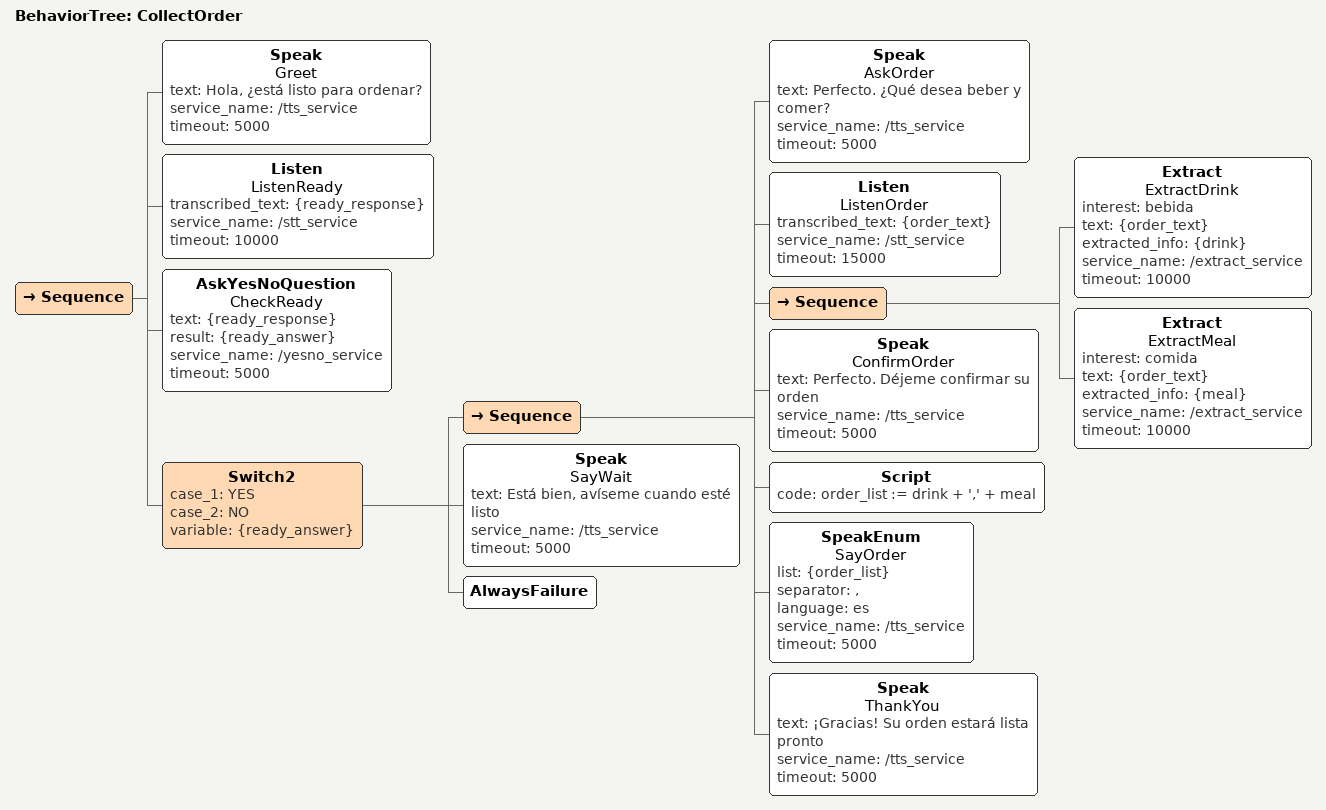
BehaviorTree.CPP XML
<?xml version="1.0" encoding="UTF-8"?>
<root BTCPP_format="4">
  <BehaviorTree ID="CollectOrder">
    <Sequence>
      <!-- Greet customer -->
      <Speak name="Greet"
             text="Hola, ¿está listo para ordenar?"
             service_name="/tts_service"
             timeout="5000"/>

      <!-- Listen to response -->
      <Listen name="ListenReady"
              transcribed_text="{ready_response}"
              service_name="/stt_service"
              timeout="10000"/>

      <!-- Check if ready -->
      <AskYesNoQuestion name="CheckReady"
                    text="{ready_response}"
                    result="{ready_answer}"
                    service_name="/yesno_service"
                    timeout="5000"/>

      <!-- If ready, collect order -->
      <Switch2 case_1="YES" case_2="NO" variable="{ready_answer}">
        <!-- YES - proceed to collect order -->
        <Sequence>
          <Speak name="AskOrder"
                 text="Perfecto. ¿Qué desea beber y comer?"
                 service_name="/tts_service"
                 timeout="5000"/>

          <Listen name="ListenOrder"
                  transcribed_text="{order_text}"
                  service_name="/stt_service"
                  timeout="15000"/>

          <!-- Extract drink and meal -->
          <Sequence>
            <Extract name="ExtractDrink"
                     interest="bebida"
                     text="{order_text}"
                     extracted_info="{drink}"
                     service_name="/extract_service"
                     timeout="10000"/>

            <Extract name="ExtractMeal"
                     interest="comida"
                     text="{order_text}"
                     extracted_info="{meal}"
                     service_name="/extract_service"
                     timeout="10000"/>
          </Sequence>

          <!-- Confirm order -->
          <Speak name="ConfirmOrder"
                 text="Perfecto. Déjeme confirmar su orden"
                 service_name="/tts_service"
                 timeout="5000"/>

          <Script code="order_list := drink + ',' + meal"/>

          <SpeakEnum name="SayOrder"
                     list="{order_list}"
                     separator=","
                     language="es"
                     service_name="/tts_service"
                     timeout="5000"/>

          <Speak name="ThankYou"
                 text="¡Gracias! Su orden estará lista pronto"
                 service_name="/tts_service"
                 timeout="5000"/>
        </Sequence>

        <!-- NO - wait a moment -->
        <Speak name="SayWait"
               text="Está bien, avíseme cuando esté listo"
               service_name="/tts_service"
               timeout="5000"/>

        <!-- Default -->
        <AlwaysFailure/>
      </Switch2>
    </Sequence>
  </BehaviorTree>

  <!-- Node models for Groot visualization -->
</root>
